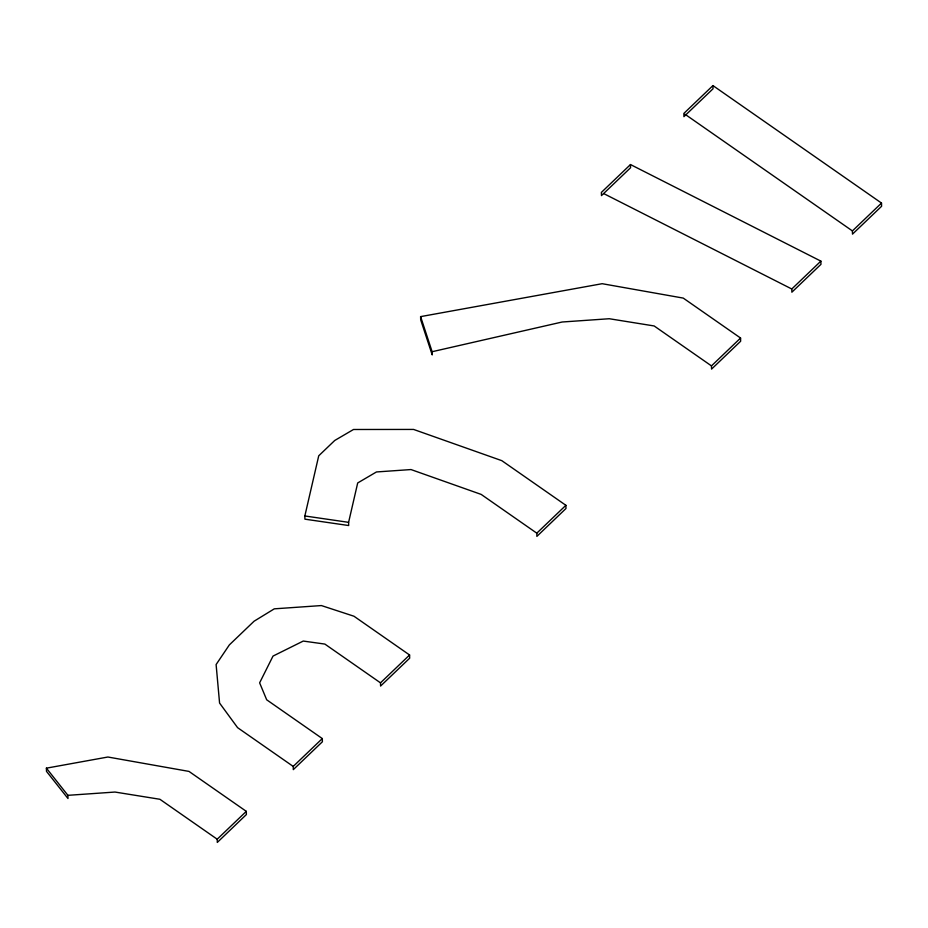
<?xml version="1.0" encoding="UTF-8"?>
<svg xmlns="http://www.w3.org/2000/svg" width="928" height="928" viewBox="0 0 928 928"><rect width="100%" height="100%" fill="white"/><g stroke="black" fill="none" stroke-linecap="round" stroke-linejoin="round"><path stroke-width="1.39" d="M536.802 533.171L481.168 494.404L411 469.556L376.455 471.958L357.698 482.954L348.603 522.336L348.684 525.538L304.929 519.17L304.848 515.968L318.733 455.799L334.741 440.475L353.498 429.49L413.586 429.432L501.828 460.671L565.894 505.308L565.976 508.509L536.883 536.372L536.802 533.171L565.894 505.308M630.483 164.546L601.39 192.398L601.483 195.599L630.576 167.748L630.483 164.546L820.874 261.128L820.967 264.329L791.874 292.192L791.781 288.991L820.874 261.128M712.936 85.585L683.843 113.448L683.936 116.65L713.029 88.786L712.936 85.585L881.507 203.07L881.6 206.271L852.507 234.123L852.414 230.921L881.507 203.07M246.303 811.35L246.384 814.552L217.303 842.415L217.21 839.214L246.303 811.35L188.987 771.412L107.903 757.016L46.4 768.164L46.493 771.365L67.988 798.521L67.906 795.331L46.4 768.164M293.213 766.424L322.306 738.572L266.684 699.793L259.631 682.846L273.018 656.084L303.259 641.062L324.87 644.078L380.492 682.846L380.584 686.047L409.677 658.196L409.584 654.994L353.962 616.227L321.401 605.566L274.294 608.838L254.075 621.226L229.355 644.902L216.108 664.552L219.576 703.064L237.591 727.656L293.213 766.424L293.306 769.625L322.399 741.762L322.306 738.572M380.492 682.846L409.584 654.994M740.567 338.036L740.648 341.237L711.567 369.1L711.474 365.899L740.567 338.036L683.252 298.097L602.168 283.701L420.604 316.622L420.686 319.812L432.216 354.914L432.123 351.712L420.604 316.622M432.123 351.712L562.171 322.004L609.267 318.733L654.159 325.96L711.474 365.899M67.906 795.331L115.002 792.048L159.894 799.275L217.21 839.214M304.848 515.968L348.603 522.336M791.781 288.991L603.931 193.697M685.038 114.272L852.414 230.921"/></g></svg>
